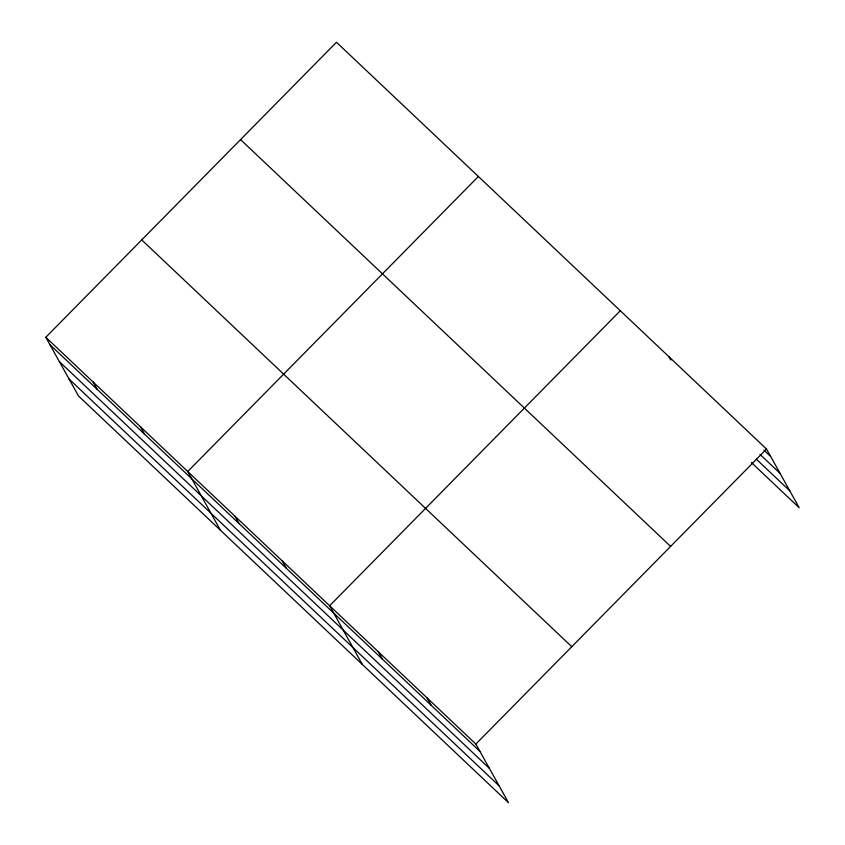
<?xml version="1.0" encoding="UTF-8"?>
<svg xmlns="http://www.w3.org/2000/svg" width="845" height="845" viewBox="0 0 845 845"><rect width="100%" height="100%" fill="white"/><g stroke="black" fill="none" stroke-linecap="round" stroke-linejoin="round"><path stroke-width="1.27" d="M45.81 337.261L475.862 744.065L508.532 802.75L78.479 395.956L45.81 337.261L336.468 42.25L766.521 449.044L799.19 507.739L751.406 462.542M478.386 176.489L187.727 471.51L220.397 530.195M620.304 310.738L329.645 605.749L362.315 664.434M475.862 744.065L766.521 449.044M763.943 450.121L770.64 456.448M759.993 454.388L780.062 473.369M756.317 459.173L789.769 490.808M240.55 139.605L670.603 546.398M141.728 239.906L571.78 646.71M49.929 344.654L479.981 751.458M59.351 361.586L489.403 768.38M69.058 379.025L499.11 785.818M669.039 356.843L670.803 360.012M427.126 697.959L431.246 705.353M378.38 651.854L382.5 659.248M282.346 560.995L286.455 568.4M235.037 516.253L239.156 523.646M140.428 426.757L144.537 434.15M93.119 382.014L97.238 389.408"/></g></svg>
